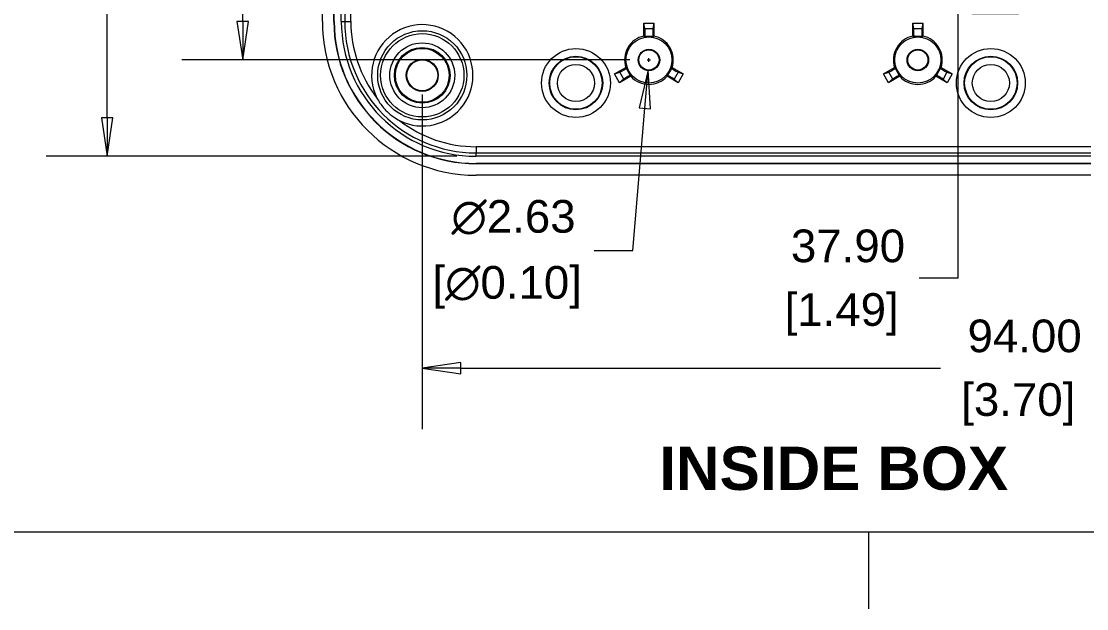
# Model space of a CAD drawing. Header units: millimetres. Extents: x 9 to 690, y 9 to 531.
# Drawn here: x 239 to 377.6, y 8.7 to 85.2 of the extents above; entities that cross this region are included whole.
import ezdxf

# ---------------------------------------------------------------- set-up
doc = ezdxf.new("R2010")
doc.units = ezdxf.units.MM
doc.header["$LTSCALE"] = 2.5
doc.layers.get('0').update_dxf_attribs({"lineweight": 25})
for name, color, linetype, lineweight in [('Dimension (ANSI)', 7, 'Continuous', 9), ('Sketch Geometry (ANSI)', 7, 'Continuous', 9), ('Symbol (ANSI)', 7, 'Continuous', 9), ('Visible (ANSI)', 7, 'Continuous', 9), ('Visible Narrow (ANSI)', 7, 'Continuous', 9)]:
    doc.layers.add(name, color=color, linetype=linetype, lineweight=lineweight)
doc.styles.add('Label Text (ANSI)', font='arialbd.ttf')
doc.styles.add('Note Text (ANSI)', font='arial.ttf')
doc.dimstyles.new('Default - mm_inch (ANSI)', dxfattribs={"dimscale": 2.5, "dimtxt": 1.7, "dimasz": 2, "dimexe": 3.175, "dimexo": 1, "dimgap": 0.8, "dimtad": 0, "dimtih": 1, "dimtoh": 1, "dimrnd": 1e-08, "dimzin": 4, "dimdsep": 46, "dimtxsty": 'Note Text (ANSI)', "dimblk": 'Filled-1', "dimcen": 0.09, "dimdle": 10, "dimclrd": 256, "dimclre": 256, "dimclrt": 256, "dimadec": 1, "dimazin": 0, "dimtfac": 1.176471, "dimtofl": 0, "dimtmove": 0, "dimatfit": 3, "dimfxl": 0, "dimtolj": 1, "dimtzin": 0, "dimlwd": -1, "dimlwe": -1, "dimarcsym": 0})

# ---------------------------------------------------------------- blocks, each defined once
blk = doc.blocks.new('Borders Hammond Border')
at = {"layer": 'Sketch Geometry (ANSI)'}
for p, q in [((7.5, 7.5), (271.9, 7.5)), ((139.7, 7.5), (139.7, 3.5))]:
    blk.add_line(p, q, dxfattribs=at)
blk = doc.blocks.new('Filled-1')
at = {"color": 0}
for p, q in [((0, 0), (-1, 0.15)), ((-1, 0.15), (-1, -0.15)), ((-1, 0), (0, 0)), ((-1, -0.15), (0, 0))]:
    blk.add_line(p, q, dxfattribs=at)
at = {"color": 0, "flags": 128}
blk.add_lwpolyline([(-1, -0.15), (0, 0), (-1, 0.15), (-1, -0.15)], dxfattribs=at)
at = {"color": 0}
blk.add_solid([(-1, -0.15), (0, 0), (-1, 0.15), (-1, -0.15)], dxfattribs=at)
blk = doc.blocks.new('*D14')
at = {"layer": 'Defpoints', "color": 0, "transparency": 16777216}
for p in [(320.78, 81.45), (320.56, 78.83)]:
    blk.add_point(p, dxfattribs=at)
at = {"layer": 'Dimension (ANSI)', "transparency": 16777216}
for p, q in [((320.44, 80.14), (320.89, 80.14)), ((320.67, 79.91), (320.67, 80.36)), ((318.56, 55.36), (320.13, 73.85)), ((313.56, 55.36), (318.56, 55.36))]:
    blk.add_line(p, q, dxfattribs=at)
at = {"layer": 'Dimension (ANSI)', "transparency": 16777216, "xscale": 5, "yscale": 5, "zscale": 5, "rotation": 85.14299996398024}
blk.add_blockref('Filled-1', (320.56, 78.83), dxfattribs=at)
at = {"layer": 'Dimension (ANSI)', "transparency": 16777216, "char_height": 4.25, "attachment_point": 5, "style": 'Note Text (ANSI)'}
for s, insert in [('\\A1; ∅2.63', (302.22, 59.65)), ('\\A1;[∅0.10]', (302.22, 50.56))]:
    blk.add_mtext(s, dxfattribs=dict(at, insert=insert))
blk = doc.blocks.new('*D15')
at = {"layer": 'Defpoints', "color": 0, "transparency": 16777216}
for p in [(298.17, 142.67), (250.15, 67.61), (298.17, 67.61)]:
    blk.add_point(p, dxfattribs=at)
at = {"layer": 'Dimension (ANSI)', "transparency": 16777216}
for p, q in [((295.67, 142.67), (242.22, 142.67)), ((250.15, 137.67), (250.15, 118.98)), ((250.15, 72.61), (250.15, 101.2)), ((295.67, 67.61), (242.22, 67.61))]:
    blk.add_line(p, q, dxfattribs=at)
at = {"layer": 'Dimension (ANSI)', "transparency": 16777216, "xscale": 5, "yscale": 5, "zscale": 5}
for p, rotation in [((250.15, 142.67), 90), ((250.15, 67.61), 270)]:
    blk.add_blockref('Filled-1', p, dxfattribs=dict(at, rotation=rotation))
at = {"layer": 'Dimension (ANSI)', "transparency": 16777216, "char_height": 4.25, "attachment_point": 5, "style": 'Note Text (ANSI)'}
for s, insert in [('\\A1; 75.07', (250.15, 114.26)), ('\\A1;[2.96]', (250.15, 105.37))]:
    blk.add_mtext(s, dxfattribs=dict(at, insert=insert))
blk = doc.blocks.new('*D18')
at = {"layer": 'Defpoints', "color": 0, "transparency": 16777216}
for p in [(364.2, 124.09), (360.21, 86.19), (360.86, 86.19)]:
    blk.add_point(p, dxfattribs=at)
at = {"layer": 'Dimension (ANSI)', "transparency": 16777216}
for p, q in [((361.7, 124.09), (352.92, 124.09)), ((360.86, 119.09), (360.86, 91.19)), ((360.86, 86.19), (360.86, 51.75)), ((362.71, 86.19), (368.8, 86.19)), ((360.86, 51.75), (355.86, 51.75))]:
    blk.add_line(p, q, dxfattribs=at)
at = {"layer": 'Dimension (ANSI)', "transparency": 16777216, "xscale": 5, "yscale": 5, "zscale": 5}
for p, rotation in [((360.86, 124.09), 90), ((360.86, 86.19), 270)]:
    blk.add_blockref('Filled-1', p, dxfattribs=dict(at, rotation=rotation))
at = {"layer": 'Dimension (ANSI)', "transparency": 16777216, "char_height": 4.25, "attachment_point": 5, "style": 'Note Text (ANSI)'}
for s, insert in [('\\A1; 37.90', (345.75, 55.92)), ('\\A1;[1.49]', (345.75, 47.03))]:
    blk.add_mtext(s, dxfattribs=dict(at, insert=insert))
blk = doc.blocks.new('*D20')
at = {"layer": 'Defpoints', "color": 0, "transparency": 16777216}
for p in [(291.17, 78.14), (385.17, 78.14), (385.17, 40.04)]:
    blk.add_point(p, dxfattribs=at)
at = {"layer": 'Dimension (ANSI)', "transparency": 16777216}
for p, q in [((291.17, 75.64), (291.17, 32.11)), ((385.17, 75.64), (385.17, 32.11)), ((296.17, 40.04), (358.63, 40.04)), ((380.17, 40.04), (378.85, 40.04))]:
    blk.add_line(p, q, dxfattribs=at)
at = {"layer": 'Dimension (ANSI)', "transparency": 16777216, "xscale": 5, "yscale": 5, "zscale": 5, "rotation": 180}
blk.add_blockref('Filled-1', (291.17, 40.04), dxfattribs=at)
at = {"layer": 'Dimension (ANSI)', "transparency": 16777216, "xscale": 5, "yscale": 5, "zscale": 5}
blk.add_blockref('Filled-1', (385.17, 40.04), dxfattribs=at)
at = {"layer": 'Dimension (ANSI)', "transparency": 16777216, "char_height": 4.25, "attachment_point": 5, "style": 'Note Text (ANSI)'}
for s, insert in [('\\A1; 94.00', (368.74, 44.21)), ('\\A1;[3.70]', (368.74, 35.32))]:
    blk.add_mtext(s, dxfattribs=dict(at, insert=insert))
blk = doc.blocks.new('*D23')
at = {"layer": 'Defpoints', "color": 0, "transparency": 16777216}
for p in [(320.67, 130.14), (267.8, 80.14), (320.67, 80.14)]:
    blk.add_point(p, dxfattribs=at)
at = {"layer": 'Dimension (ANSI)', "transparency": 16777216}
for p, q in [((318.17, 130.14), (259.86, 130.14)), ((267.8, 125.14), (267.8, 103.99)), ((267.8, 85.14), (267.8, 86.2)), ((318.17, 80.14), (259.86, 80.14))]:
    blk.add_line(p, q, dxfattribs=at)
at = {"layer": 'Dimension (ANSI)', "transparency": 16777216, "xscale": 5, "yscale": 5, "zscale": 5}
for p, rotation in [((267.8, 130.14), 90), ((267.8, 80.14), 270)]:
    blk.add_blockref('Filled-1', p, dxfattribs=dict(at, rotation=rotation))
at = {"layer": 'Dimension (ANSI)', "transparency": 16777216, "char_height": 4.25, "attachment_point": 5, "style": 'Note Text (ANSI)'}
for s, insert in [('\\A1; 50.00', (267.8, 99.26)), ('\\A1;[1.97]', (267.8, 90.37))]:
    blk.add_mtext(s, dxfattribs=dict(at, insert=insert))

msp = doc.modelspace()

# ---------------------------------------------------------------- linework, layer by layer
at = {"layer": 'Visible (ANSI)'}
for p, q in [((278.1674, 85.1393), (278.1674, 125.1393)), ((279.6689, 85.1393), (279.6689, 125.1393)), ((279.7038, 85.1393), (279.7038, 125.1393)), ((280.634, 85.1393), (280.634, 125.1393)), ((320.0103, 83.2451), (320.0103, 84.9267)), ((320.0103, 84.9267), (321.3245, 84.9267)), ((320.1514, 84.2192), (320.0103, 84.9267)), ((321.3245, 84.9267), (321.1833, 84.2192)), ((321.3245, 84.9267), (321.3245, 83.2451)), ((355.0103, 83.2451), (355.0103, 84.9267)), ((355.0103, 84.9267), (356.3245, 84.9267)), ((355.1514, 84.2192), (355.0103, 84.9267)), ((356.3245, 84.9267), (356.1833, 84.2192)), ((356.3245, 84.9267), (356.3245, 83.2451)), ((320.1674, 83.1151), (320.1674, 83.223)), ((321.1674, 83.223), (321.1674, 83.1151)), ((355.1674, 83.1151), (355.1674, 83.223)), ((356.1674, 83.223), (356.1674, 83.1151)), ((316.1928, 78.3147), (317.6491, 79.1555)), ((317.7468, 79.0305), (317.8403, 79.0845)), ((323.4945, 79.0845), (323.5879, 79.0305)), ((323.6856, 79.1555), (325.1419, 78.3147)), ((351.1928, 78.3147), (352.6491, 79.1555)), ((352.7468, 79.0305), (352.8403, 79.0845)), ((358.4945, 79.0845), (358.5879, 79.0305)), ((358.6856, 79.1555), (360.1419, 78.3147)), ((316.1928, 78.3147), (316.8762, 78.5462)), ((316.8499, 77.1766), (316.1928, 78.3147)), ((318.3062, 78.0174), (316.8499, 77.1766)), ((317.3921, 77.6526), (316.8499, 77.1766)), ((318.3403, 78.2185), (318.2468, 78.1645)), ((323.0879, 78.1645), (322.9945, 78.2185)), ((324.4848, 77.1766), (323.0285, 78.0174)), ((324.4848, 77.1766), (323.9427, 77.6526)), ((324.4586, 78.5462), (325.1419, 78.3147)), ((325.1419, 78.3147), (324.4848, 77.1766)), ((351.1928, 78.3147), (351.8762, 78.5462)), ((351.8499, 77.1766), (351.1928, 78.3147)), ((353.3062, 78.0174), (351.8499, 77.1766)), ((352.3921, 77.6526), (351.8499, 77.1766)), ((353.3403, 78.2185), (353.2468, 78.1645)), ((358.0879, 78.1645), (357.9945, 78.2185)), ((359.4848, 77.1766), (358.0285, 78.0174)), ((359.4848, 77.1766), (358.9427, 77.6526)), ((359.4586, 78.5462), (360.1419, 78.3147)), ((360.1419, 78.3147), (359.4848, 77.1766)), ((378.1674, 67.6059), (298.1674, 67.6059)), ((378.1674, 66.6758), (298.1674, 66.6758)), ((378.1674, 66.6409), (298.1674, 66.6409)), ((378.1674, 65.1393), (298.1674, 65.1393))]:
    msp.add_line(p, q, dxfattribs=at)
for centre, radius in [((291.1674, 78.1393), 5.8038), ((320.6674, 80.1393), 3), ((355.6674, 80.1393), 3), ((291.1674, 78.1393), 3.5), ((320.6674, 80.1393), 1.4), ((320.6674, 80.1393), 1.3127), ((355.6674, 80.1393), 1.4), ((355.6674, 80.1393), 1.3127), ((291.1674, 78.1393), 2.0873), ((291.1674, 78.1393), 2.0088)]:
    msp.add_circle(centre, radius, dxfattribs=at)
for centre, radius, start, end in [((298.1674, 85.1393), 20, 180, 270), ((298.1674, 85.1393), 18.4985, 180, 270), ((298.1674, 85.1393), 18.4636, 180, 270), ((298.1674, 85.1393), 17.5334, 180, 270), ((291.1674, 78.1393), 6.5931, 243.380161, 206.619839), ((320.6674, 80.1393), 3.1746, 101.945931, 198.054069), ((320.6674, 80.1393), 3.1746, 341.945931, 78.054069), ((355.6674, 80.1393), 3.1746, 101.945931, 198.054069), ((355.6674, 80.1393), 3.1746, 341.945931, 78.054069), ((320.6674, 80.1393), 3.0175, 80.461951, 99.538049), ((355.6674, 80.1393), 3.0175, 80.461951, 99.538049), ((320.6674, 80.1393), 3.0175, 200.461951, 219.538049), ((320.6674, 80.1393), 3.0175, 320.461951, 339.538049), ((355.6674, 80.1393), 3.0175, 200.461951, 219.538049), ((355.6674, 80.1393), 3.0175, 320.461951, 339.538049), ((320.6674, 80.1393), 3.1746, 221.945931, 318.054069), ((355.6674, 80.1393), 3.1746, 221.945931, 318.054069)]:
    msp.add_arc(centre, radius, start, end, dxfattribs=at)
for centre, major_axis, start_param, end_param in [((320.1499, 83.223), (0, 1), 4.71238898, 6.19591884), ((321.1848, 83.223), (0, -1), 3.22885912, 4.71238898), ((355.1499, 83.223), (0, 1), 4.71238898, 6.19591884), ((356.1848, 83.223), (0, -1), 3.22885912, 4.71238898), ((317.7381, 79.0456), (0.866, 0.5), 3.22885912, 4.71238898), ((318.2556, 78.1494), (-0.866, -0.5), 4.71238898, 6.19591884), ((323.0792, 78.1494), (-0.866, 0.5), 3.22885912, 4.71238898), ((323.5966, 79.0456), (0.866, -0.5), 4.71238898, 6.19591884), ((352.7381, 79.0456), (0.866, 0.5), 3.22885912, 4.71238898), ((353.2556, 78.1494), (-0.866, -0.5), 4.71238898, 6.19591884), ((358.0792, 78.1494), (-0.866, 0.5), 3.22885912, 4.71238898), ((358.5966, 79.0456), (0.866, -0.5), 4.71238898, 6.19591884)]:
    msp.add_ellipse(centre, major_axis=major_axis, ratio=0.01745506, start_param=start_param, end_param=end_param, dxfattribs=at)
for points in [[(320.1674, 83.1151), (320.0905, 83.1801), (320.0103, 83.2451)], [(321.3245, 83.2451), (321.2443, 83.1801), (321.1674, 83.1151)], [(355.1674, 83.1151), (355.0905, 83.1801), (355.0103, 83.2451)], [(356.3245, 83.2451), (356.2443, 83.1801), (356.1674, 83.1151)], [(317.6491, 79.1555), (317.7456, 79.1185), (317.8403, 79.0845)], [(323.4945, 79.0845), (323.5892, 79.1185), (323.6856, 79.1555)], [(352.6491, 79.1555), (352.7456, 79.1185), (352.8403, 79.0845)], [(358.4945, 79.0845), (358.5892, 79.1185), (358.6856, 79.1555)], [(318.3403, 78.2185), (318.3224, 78.1194), (318.3062, 78.0174)], [(323.0285, 78.0174), (323.0123, 78.1194), (322.9945, 78.2185)], [(353.3403, 78.2185), (353.3224, 78.1194), (353.3062, 78.0174)], [(358.0285, 78.0174), (358.0123, 78.1194), (357.9945, 78.2185)]]:
    msp.add_open_spline(points, degree=2, dxfattribs=at)
msp.add_open_spline([(285.2732, 75.1852), (285.378, 74.976), (285.5087, 74.752), (285.8061, 74.3154), (285.958, 74.1173), (286.2367, 73.7899), (286.36, 73.6556), (286.6123, 73.4), (286.7416, 73.2781), (287.0474, 73.01), (287.2276, 72.8662), (287.6929, 72.5322), (287.9633, 72.3704), (288.2132, 72.2452)], degree=3, knots=[0.200396998, 0.200396998, 0.200396998, 0.200396998, 0.229638745, 0.229638745, 0.25545807, 0.25545807, 0.27437829, 0.27437829, 0.292818195, 0.292818195, 0.316694224, 0.316694224, 0.35247561, 0.35247561, 0.35247561, 0.35247561], dxfattribs=at)
at = {"layer": 'Visible Narrow (ANSI)'}
for p, q in [((281.0785, 125.1393), (281.0785, 85.1393)), ((281.878, 85.1393), (281.878, 125.1393)), ((279.6689, 85.1393), (279.7038, 85.1393)), ((280.634, 85.1393), (281.0785, 85.1393)), ((281.0785, 85.1393), (281.878, 85.1393)), ((320.1514, 84.2192), (321.1833, 84.2192)), ((320.1674, 83.223), (321.1674, 83.223)), ((355.1514, 84.2192), (356.1833, 84.2192)), ((355.1674, 83.223), (356.1674, 83.223)), ((317.3921, 77.6526), (316.8762, 78.5462)), ((318.2468, 78.1645), (317.7468, 79.0305)), ((323.5879, 79.0305), (323.0879, 78.1645)), ((324.4586, 78.5462), (323.9427, 77.6526)), ((352.3921, 77.6526), (351.8762, 78.5462)), ((353.2468, 78.1645), (352.7468, 79.0305)), ((358.5879, 79.0305), (358.0879, 78.1645)), ((359.4586, 78.5462), (358.9427, 77.6526)), ((378.1674, 68.8499), (298.1674, 68.8499)), ((298.1674, 68.8499), (298.1674, 68.0504)), ((298.1674, 68.0504), (378.1674, 68.0504)), ((298.1674, 67.6059), (298.1674, 68.0504)), ((298.1674, 66.6409), (298.1674, 66.6758))]:
    msp.add_line(p, q, dxfattribs=at)
for centre, radius in [((291.1674, 78.1393), 5.4197), ((291.1674, 78.1393), 4.2215), ((291.1674, 78.1393), 3.6224), ((311.1674, 77.1393), 4.4827), ((311.1674, 77.1393), 3.4828), ((311.1674, 77.1393), 3.4124), ((365.1674, 77.1393), 4.4827), ((365.1674, 77.1393), 3.4828), ((365.1674, 77.1393), 3.4124), ((291.1674, 78.1393), 2.0089), ((311.1674, 77.1393), 2.4126), ((365.1674, 77.1393), 2.4126)]:
    msp.add_circle(centre, radius, dxfattribs=at)
for radius, start, end in [(17.0889, 180, 270), (16.2894, 180, 217.667665), (16.2894, 232.332335, 270)]:
    msp.add_arc((298.1674, 85.1393), radius, start, end, dxfattribs=at)

# ---------------------------------------------------------------- block references
at = {"xscale": 2.5, "yscale": 2.5, "zscale": 2.5}
msp.add_blockref('Borders Hammond Border', (0, 0), dxfattribs=at)

# ---------------------------------------------------------------- texts
at = {"layer": 'Symbol (ANSI)', "insert": (322.0027, 24.1225), "char_height": 5.625, "attachment_point": 7, "style": 'Label Text (ANSI)'}
msp.add_mtext('INSIDE BOX', dxfattribs=at)

# ---------------------------------------------------------------- dimensions: what is measured, and where the dimension line sits
at = {"layer": 'Dimension (ANSI)'}
for base, p1, p2, angle, text, override, picture, middle in [((250.1543, 67.6059), (298.1674, 142.6727), (298.1674, 67.6059), 90, ' <>\\X[2.96]', {"dimgap": 0.8, "dimdec": 2, "dimpost": '\\X', "dimtol": 0, "dimlim": 0, "dimtp": 0, "dimtm": 0, "dimtdec": 2, "dimatfit": 1}, '*D15', (250.1543, 110.0904)), ((267.8001, 80.1393), (320.6674, 130.1393), (320.6674, 80.1393), 90, ' <>\\X[1.97]', {"dimgap": 0.8, "dimdec": 2, "dimpost": '\\X', "dimtol": 0, "dimlim": 0, "dimtp": 0, "dimtm": 0, "dimtdec": 2, "dimatfit": 1}, '*D23', (267.8001, 95.0932)), ((360.8604, 86.189), (364.2033, 124.0897), (360.2088, 86.189), 270, ' <>\\X[1.49]', {"dimgap": 0.8, "dimdec": 2, "dimpost": '\\X', "dimtol": 0, "dimlim": 0, "dimtp": 0, "dimtm": 0, "dimtdec": 2, "dimatfit": 2}, '*D18', (345.7489, 51.7531)), ((385.1674, 40.0444), (291.1674, 78.1393), (385.1674, 78.1393), 180, ' <>\\X[3.70]', {"dimgap": 0.8, "dimtih": 0, "dimtoh": 0, "dimdec": 2, "dimpost": '\\X', "dimtol": 0, "dimlim": 0, "dimtp": 0, "dimtm": 0, "dimtdec": 2, "dimatfit": 1}, '*D20', (368.7412, 40.0444))]:
    dim = msp.add_linear_dim(base=base, p1=p1, p2=p2, angle=angle, text=text, dimstyle='Default - mm_inch (ANSI)', override=override, dxfattribs=at)
    dim.commit()
    dim.dimension.update_dxf_attribs({"geometry": picture, "text_midpoint": middle, "dimtype": 160})
dim = msp.add_diameter_dim_2p(p1=(320.7785, 81.4474), p2=(320.5562, 78.8313), text=' <>\\X[∅0.10]', dimstyle='Default - mm_inch (ANSI)', override={"dimgap": 0.8, "dimdec": 2, "dimlfac": 1, "dimpost": '\\X', "dimtol": 0, "dimlim": 0, "dimtp": 0, "dimtm": 0, "dimtdec": 2}, dxfattribs=at)
dim.commit()
dim.dimension.update_dxf_attribs({"geometry": '*D14', "text_midpoint": (302.2194, 55.3574), "dimtype": 163})

doc.saveas('drawing.dxf')
